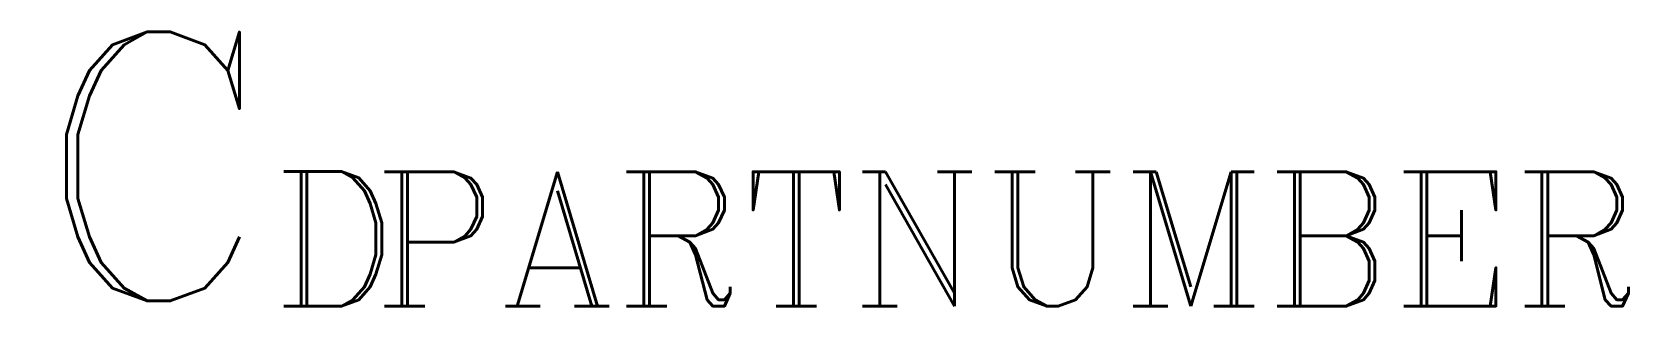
# Model space of a CAD drawing. Header units: inches. Extents: x -19 to 102, y 0 to 20.
import ezdxf

# ---------------------------------------------------------------- set-up
doc = ezdxf.new("R2010")
doc.units = ezdxf.units.IN
doc.header["$LTSCALE"] = 48
doc.header["$MEASUREMENT"] = 0
doc.styles.add('FSL12-1', font='complex.shx')
doc.styles.add('WS8th', font='complex.shx', dxfattribs={"height": 0.1875})

msp = doc.modelspace()

# ---------------------------------------------------------------- wipeouts: each hides what was drawn before it
msp.add_wipeout([(-18.65, 20.4), (50.51, 20.4), (50.51, -0.39), (-18.65, -0.39)])

# ---------------------------------------------------------------- next in the draw order: texts
at = {"linetype": 'Continuous', "insert": (-18.65, 20.4), "char_height": 20.4, "width": 1.13686837721616e-13, "attachment_point": 1, "style": 'FSL12-1'}
msp.add_mtext('C', dxfattribs=at)
at = {"linetype": 'Continuous', "insert": (-0.42, 9.81), "char_height": 10.2, "attachment_point": 1, "style": 'FSL12-1'}
msp.add_mtext('D', dxfattribs=at)
at = {"style": 'WS8th'}
msp.add_attdef('PARTNUMBER', (7.23, -0.39), ' ', height=10.19, dxfattribs=at)

doc.saveas('drawing.dxf')
